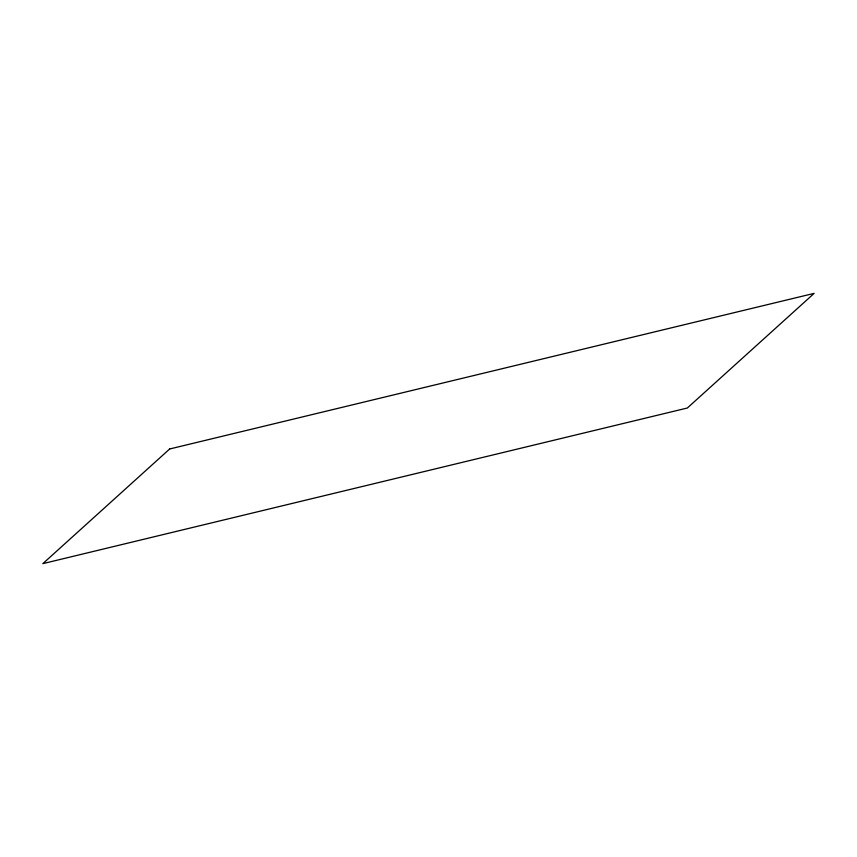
<?xml version="1.0" encoding="UTF-8"?>
<svg xmlns="http://www.w3.org/2000/svg" width="857" height="857" viewBox="0 0 857 857"><rect width="100%" height="100%" fill="white"/><g stroke="black" fill="none" stroke-linecap="round" stroke-linejoin="round"><path stroke-width="1.29" d="M169.665 448.982L42.85 563.638L687.335 408.018L814.15 293.362L169.665 448.982"/></g></svg>
